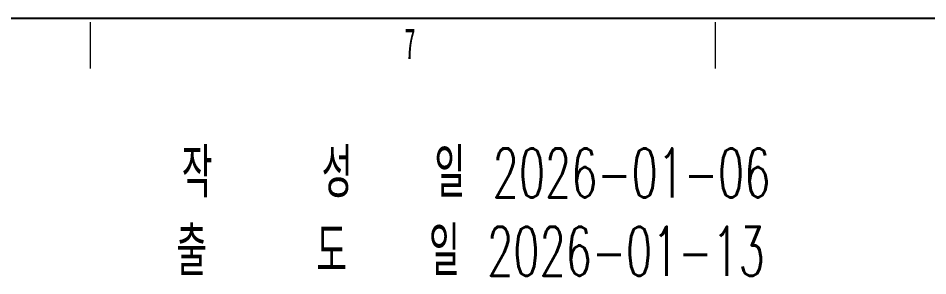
# Model space of a CAD drawing. Header units: millimetres. Extents: x 169 to 14583, y -399 to 10804.
# Drawn here: x 8621 to 10683, y -399 to 186 of the extents above; entities that cross this region are included whole.
import ezdxf

# ---------------------------------------------------------------- set-up
doc = ezdxf.new("R2010")
doc.units = ezdxf.units.MM
doc.header["$LTSCALE"] = 35
doc.layers.add('12', color=4, linetype='Continuous')
doc.styles.add('SLDTEXTSTYLE0', font='TXT', dxfattribs={"width": 0.62381, "bigfont": 'bigfont'})
doc.styles.add('SLDTEXTSTYLE5', font='TXT', dxfattribs={"width": 0.525})

# ---------------------------------------------------------------- blocks, each defined once
blk = doc.blocks.new('블록12')
blk.add_line((279.9, 185.5), (14454.9, 185.5))
at = {"color": 9, "linetype": 'Continuous', "lineweight": 18}
for p, q in [((8784.9, 71.6), (8784.9, 176.6)), ((10202.4, 71.6), (10202.4, 176.6))]:
    blk.add_line(p, q, dxfattribs=at)

msp = doc.modelspace()

# ---------------------------------------------------------------- block references
at = {"color": 7, "linetype": 'Continuous'}
msp.add_blockref('블록12', (0, 0), dxfattribs=at)

# ---------------------------------------------------------------- texts
at = {"layer": '12'}
for s, insert, char_height, attachment_point, style in [('7', (9509.718, 162.694), 70.001, 2, 'SLDTEXTSTYLE5'), ('작    성   일 2026-01-06', (8991.868, -109.982), 111.125, 1, 'SLDTEXTSTYLE0'), ('출    도   일 2026-01-13', (8979.443, -287.682), 111.125, 1, 'SLDTEXTSTYLE0')]:
    msp.add_mtext(s, dxfattribs=dict(at, insert=insert, char_height=char_height, attachment_point=attachment_point, style=style))

doc.saveas('drawing.dxf')
